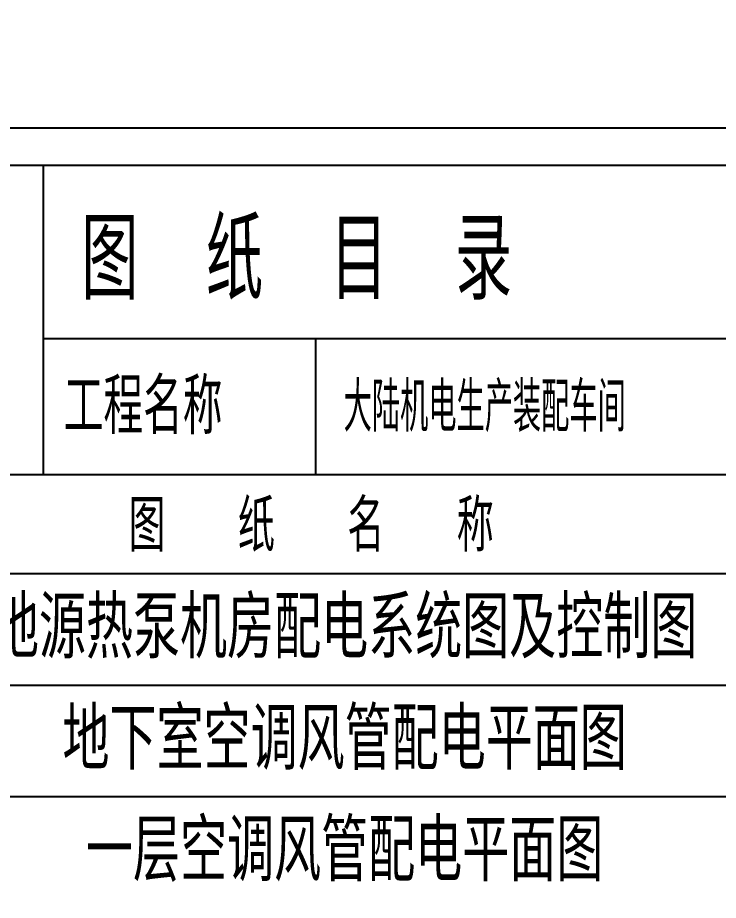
# Model space of a CAD drawing. Extents: x 2166032 to 5302137, y 581493 to 2416206.
# Drawn here: x 2967950 to 2973612, y 1069794 to 1076924 of the extents above; entities that cross this region are included whole.
import ezdxf
from ezdxf.enums import TextEntityAlignment as Align

# ---------------------------------------------------------------- set-up
doc = ezdxf.new("R2010")
doc.units = 0
doc.header["$LTSCALE"] = 1000
doc.header["$MEASUREMENT"] = 0
doc.layers.add('PUB_TITLE', color=137, linetype='Continuous')
doc.styles.add('CS1', font='tssdeng.shx', dxfattribs={"width": 0.8, "height": 500, "bigfont": 'tssdchn.shx'})
doc.styles.add('FS64F', font='!tssdeng.shx', dxfattribs={"width": 0.75, "bigfont": '!tssdchn.shx'})

msp = doc.modelspace()

# ---------------------------------------------------------------- linework, layer by layer
msp.add_circle((2604640.5, 1020101.3), 438608.5)
at = {"layer": 'PUB_TITLE'}
for p, q in [((2963029.1, 1076033.4, -200), (2980592.4, 1076033.4, -200)), ((2968155.3, 1075733.4, -200), (2968155.3, 1073233.4, -200)), ((2968155.3, 1074333.4, -200), (2974796.1, 1074333.4, -200)), ((2970355.3, 1074333.4, -200), (2970355.3, 1073233.4, -200)), ((2963429.1, 1072433.4, -200), (2980192.4, 1072433.4, -200)), ((2963429.1, 1071533.4, -200), (2980192.4, 1071533.4, -200)), ((2963429.1, 1070633.4, -200), (2980192.4, 1070633.4, -200))]:
    msp.add_line(p, q, dxfattribs=at)
at = {"layer": 'PUB_TITLE', "color": 30}
for p, q in [((2963429.1, 1075733.4, -200), (2980192.4, 1075733.4, -200)), ((2963429.1, 1073233.4, -200), (2980192.4, 1073233.4, -200))]:
    msp.add_line(p, q, dxfattribs=at)

# ---------------------------------------------------------------- texts
at = {"style": 'CS1', "width": 0.8}
for s, p in [('地源热泵机房配电系统图及控制图', (2970591.9, 1071747.9, -1000)), ('地下室空调风管配电平面图', (2970591.9, 1070847.9, -1000)), ('一层空调风管配电平面图', (2970591.9, 1069947.9, -1000))]:
    msp.add_text(s, height=500, dxfattribs=at).set_placement(p, align=Align.CENTER)
at = {"layer": 'PUB_TITLE', "style": 'FS64F'}
for s, height, width, p in [('图   纸   目   录', 650, 0.75, (2968463.8, 1074647.3, -200)), ('工程名称', 450, 0.75, (2968322.4, 1073559.8, -200)), ('大陆机电生产装配车间', 400, 0.6, (2970583.8, 1073579.1)), ('图     纸     名     称', 420, 0.75, (2968844.7, 1072610.8, -200))]:
    msp.add_text(s, height=height, dxfattribs=dict(at, width=width)).set_placement(p)

doc.saveas('drawing.dxf')
